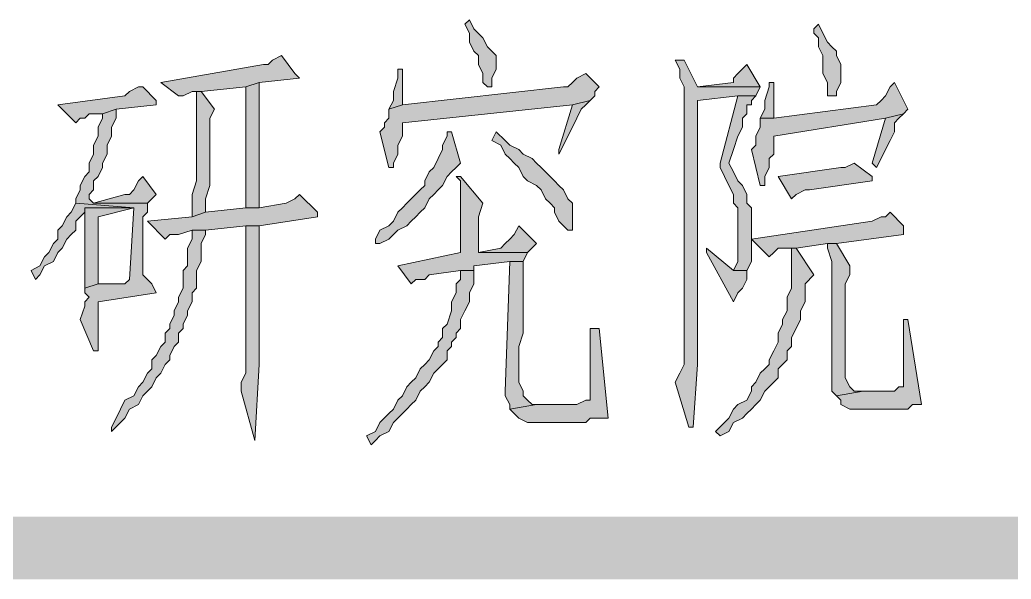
# Model space of a CAD drawing. Header units: millimetres. Extents: x 24 to 410, y 10 to 282.
# Drawn here: x 109.54 to 118.92, y 9.65 to 14.94 of the extents above; entities that cross this region are included whole.
import ezdxf

# ---------------------------------------------------------------- set-up
doc = ezdxf.new("R2010")
doc.units = ezdxf.units.MM

msp = doc.modelspace()

# ---------------------------------------------------------------- hatches: boundary and pattern name
h = msp.add_hatch(color=7)
h.dxf.hatch_style = 2
h.paths.add_polyline_path([(113.792, 14.943667), (113.749667, 14.901333), (113.792, 14.816667), (113.792, 14.732), (113.834333, 14.647333), (113.876667, 14.605), (113.876667, 14.520333), (113.919, 14.435667), (113.919, 14.351), (113.961333, 14.308667), (114.003667, 14.308667), (114.003667, 14.393333), (114.046, 14.478), (114.046, 14.605), (114.003667, 14.647333), (113.961333, 14.689667), (113.919, 14.774333), (113.834333, 14.859)])
h = msp.add_hatch(color=7)
h.dxf.hatch_style = 2
h.paths.add_polyline_path([(117.094, 14.901333), (117.051667, 14.859), (117.051667, 14.816667), (117.094, 14.774333), (117.094, 14.689667), (117.136333, 14.605), (117.136333, 14.435667), (117.178667, 14.351), (117.178667, 14.224), (117.263333, 14.224), (117.263333, 14.266333), (117.305667, 14.351), (117.305667, 14.520333), (117.263333, 14.605), (117.263333, 14.647333), (117.221, 14.689667), (117.178667, 14.732), (117.136333, 14.816667)])
h = msp.add_hatch(color=7)
h.dxf.hatch_style = 2
h.paths.add_polyline_path([(112.014, 14.605), (111.929333, 14.562667), (111.887, 14.520333), (111.844667, 14.520333), (110.871, 14.351), (111.040333, 14.224), (111.082667, 14.224), (111.167333, 14.266333), (111.252, 14.266333), (111.675333, 14.308667), (111.802333, 14.351), (112.183333, 14.393333), (112.141, 14.435667)])
h = msp.add_hatch(color=7)
h.dxf.hatch_style = 2
h.paths.add_polyline_path([(115.824, 14.562667), (115.739333, 14.562667), (115.781667, 14.478), (115.781667, 14.393333), (115.824, 14.308667), (115.824, 12.446), (115.824, 12.319), (115.824, 11.684), (115.781667, 11.599333), (115.739333, 11.514667), (115.866333, 11.091333), (115.908667, 11.091333), (115.951, 11.684), (115.951, 14.181667), (116.332, 14.224), (116.501333, 14.224), (116.543667, 14.308667), (115.951, 14.308667)])
h = msp.add_hatch(color=7)
h.dxf.hatch_style = 2
h.paths.add_polyline_path([(113.157, 14.478), (113.114667, 14.478), (113.114667, 14.393333), (113.072333, 14.266333), (113.072333, 14.181667), (113.03, 14.097), (113.157, 14.139333)])
h = msp.add_hatch(color=7)
h.dxf.hatch_style = 2
h.paths.add_polyline_path([(116.416667, 14.520333), (116.332, 14.435667), (116.289667, 14.393333), (116.289667, 14.351), (115.951, 14.308667), (116.543667, 14.308667)])
h = msp.add_hatch(color=7)
h.dxf.hatch_style = 2
h.paths.add_polyline_path([(114.892667, 14.435667), (114.808, 14.393333), (114.765667, 14.351), (114.723333, 14.308667), (114.681, 14.308667), (113.157, 14.139333), (113.03, 14.097), (113.03, 14.012333), (112.987667, 13.97), (112.987667, 13.927667), (112.945333, 13.885333), (113.03, 13.546667), (113.072333, 13.546667), (113.072333, 13.589), (113.114667, 13.673667), (113.114667, 13.758333), (113.157, 13.843), (113.157, 13.97), (114.765667, 14.139333), (114.935, 14.181667), (114.977333, 14.224), (114.977333, 14.266333), (115.019667, 14.308667)])
h = msp.add_hatch(color=7)
h.dxf.hatch_style = 2
h.paths.add_polyline_path([(110.701667, 14.308667), (110.659333, 14.308667), (110.574667, 14.266333), (110.532333, 14.224), (109.897333, 14.139333), (110.066667, 13.97), (110.109, 14.012333), (110.151333, 14.012333), (110.193667, 14.054667), (110.320667, 14.054667), (110.447667, 14.097), (110.828667, 14.139333), (110.828667, 14.181667)])
h = msp.add_hatch(color=7)
h.dxf.hatch_style = 2
h.paths.add_polyline_path([(111.252, 14.266333), (111.209667, 14.266333), (111.209667, 14.224), (111.209667, 13.419667), (111.167333, 13.292667), (111.167333, 13.081), (111.294333, 13.123333), (111.294333, 13.250333), (111.336667, 13.377333), (111.336667, 13.716), (111.336667, 13.758333), (111.336667, 14.012333), (111.379, 14.097)])
h = msp.add_hatch(color=7)
h.dxf.hatch_style = 2
h.paths.add_polyline_path([(111.802333, 14.351), (111.675333, 14.308667), (111.675333, 13.165667), (111.802333, 13.165667)])
h = msp.add_hatch(color=7)
h.dxf.hatch_style = 2
h.paths.add_polyline_path([(117.813667, 14.351), (117.771333, 14.308667), (117.729, 14.224), (117.686667, 14.181667), (117.644333, 14.139333), (116.670667, 14.012333), (116.543667, 14.012333), (116.543667, 13.927667), (116.501333, 13.843), (116.501333, 13.758333), (116.459, 13.716), (116.543667, 13.377333), (116.586, 13.377333), (116.586, 13.462), (116.628333, 13.546667), (116.628333, 13.631333), (116.670667, 13.673667), (116.670667, 13.843), (117.729, 14.012333), (117.898333, 14.054667), (117.940667, 14.097)])
h = msp.add_hatch(color=7)
h.dxf.hatch_style = 2
h.paths.add_polyline_path([(116.670667, 14.351), (116.628333, 14.351), (116.628333, 14.308667), (116.586, 14.181667), (116.586, 14.097), (116.543667, 14.012333), (116.670667, 14.012333), (116.670667, 14.054667)])
h = msp.add_hatch(color=7)
h.dxf.hatch_style = 2
h.paths.add_polyline_path([(114.935, 14.181667), (114.765667, 14.139333), (114.638667, 13.716), (114.638667, 13.673667), (114.681, 13.758333), (114.723333, 13.843), (114.765667, 13.927667), (114.808, 14.012333), (114.850333, 14.097), (114.892667, 14.139333)])
h = msp.add_hatch(color=7)
h.dxf.hatch_style = 2
h.paths.add_polyline_path([(116.501333, 14.224), (116.332, 14.224), (116.162667, 13.589), (116.162667, 13.546667), (116.205, 13.462), (116.247333, 13.377333), (116.289667, 13.292667), (116.289667, 13.208), (116.332, 13.165667), (116.332, 12.657667), (116.289667, 12.573), (116.416667, 12.573), (116.459, 12.657667), (116.459, 12.954), (116.459, 13.038667), (116.459, 13.165667), (116.416667, 13.208), (116.416667, 13.292667), (116.374333, 13.377333), (116.332, 13.419667), (116.289667, 13.504333), (116.247333, 13.589), (116.289667, 13.716), (116.332, 13.843), (116.374333, 13.927667), (116.374333, 14.012333), (116.416667, 14.054667), (116.416667, 14.139333), (116.459, 14.139333), (116.459, 14.181667)])
h = msp.add_hatch(color=7)
h.dxf.hatch_style = 2
h.paths.add_polyline_path([(110.447667, 14.097), (110.320667, 14.054667), (110.320667, 14.012333), (110.278333, 13.927667), (110.278333, 13.843), (110.236, 13.758333), (110.236, 13.673667), (110.193667, 13.589), (110.193667, 13.504333), (110.151333, 13.462), (110.109, 13.377333), (110.109, 13.335), (110.066667, 13.250333), (110.066667, 13.208), (110.617, 13.165667), (110.574667, 12.488333), (110.532333, 12.446), (110.278333, 12.446), (110.151333, 12.403667), (110.151333, 12.361333), (110.193667, 12.319), (110.151333, 12.276667), (110.151333, 12.234333), (110.109, 12.107333), (110.236, 11.811), (110.278333, 11.811), (110.278333, 12.276667), (110.828667, 12.361333), (110.786333, 12.446), (110.701667, 12.530667), (110.701667, 13.081), (110.744, 13.123333), (110.744, 13.208), (110.236, 13.208), (110.193667, 13.250333), (110.193667, 13.292667), (110.236, 13.335), (110.236, 13.419667), (110.278333, 13.462), (110.320667, 13.546667), (110.320667, 13.589), (110.363, 13.673667), (110.363, 13.758333), (110.405333, 13.843), (110.405333, 13.927667), (110.447667, 14.012333)])
h = msp.add_hatch(color=7)
h.dxf.hatch_style = 2
h.paths.add_polyline_path([(117.898333, 14.054667), (117.729, 14.012333), (117.602, 13.589), (117.644333, 13.546667), (117.686667, 13.631333), (117.729, 13.716), (117.771333, 13.800667), (117.813667, 13.885333), (117.813667, 13.97), (117.856, 14.012333)])
h = msp.add_hatch(color=7)
h.dxf.hatch_style = 2
h.paths.add_polyline_path([(113.580333, 13.885333), (113.580333, 13.843), (113.538, 13.758333), (113.538, 13.716), (113.495667, 13.631333), (113.453333, 13.546667), (113.411, 13.504333), (113.368667, 13.419667), (113.368667, 13.377333), (113.326333, 13.335), (113.241667, 13.250333), (113.199333, 13.208), (113.157, 13.165667), (113.114667, 13.123333), (113.072333, 13.038667), (113.03, 12.996333), (112.945333, 12.954), (112.903, 12.869333), (112.903, 12.827), (112.945333, 12.827), (113.03, 12.869333), (113.072333, 12.911667), (113.114667, 12.954), (113.199333, 12.996333), (113.241667, 13.038667), (113.284, 13.081), (113.326333, 13.123333), (113.368667, 13.165667), (113.411, 13.250333), (113.453333, 13.292667), (113.495667, 13.335), (113.538, 13.377333), (113.580333, 13.462), (113.622667, 13.504333), (113.665, 13.546667), (113.707333, 13.589), (113.622667, 13.885333)])
h = msp.add_hatch(color=7)
h.dxf.hatch_style = 2
h.paths.add_polyline_path([(114.046, 13.885333), (114.003667, 13.800667), (114.088333, 13.758333), (114.130667, 13.673667), (114.173, 13.631333), (114.215333, 13.589), (114.257667, 13.546667), (114.3, 13.462), (114.342333, 13.419667), (114.427, 13.377333), (114.469333, 13.335), (114.511667, 13.250333), (114.554, 13.208), (114.596333, 13.165667), (114.596333, 13.123333), (114.638667, 13.038667), (114.681, 12.996333), (114.723333, 12.954), (114.765667, 12.954), (114.765667, 12.996333), (114.765667, 13.208), (114.723333, 13.250333), (114.681, 13.335), (114.638667, 13.377333), (114.596333, 13.419667), (114.554, 13.462), (114.511667, 13.504333), (114.469333, 13.546667), (114.427, 13.589), (114.384667, 13.631333), (114.3, 13.673667), (114.257667, 13.716), (114.173, 13.758333), (114.130667, 13.800667)])
h = msp.add_hatch(color=7)
h.dxf.hatch_style = 2
h.paths.add_polyline_path([(117.432667, 13.589), (117.348, 13.546667), (117.305667, 13.546667), (116.713, 13.462), (116.84, 13.250333), (116.882333, 13.292667), (116.967, 13.335), (117.009333, 13.335), (117.602, 13.419667), (117.602, 13.462)])
h = msp.add_hatch(color=7)
h.dxf.hatch_style = 2
h.paths.add_polyline_path([(110.701667, 13.462), (110.659333, 13.419667), (110.617, 13.335), (110.574667, 13.292667), (110.532333, 13.292667), (110.236, 13.208), (110.744, 13.208), (110.828667, 13.292667)])
h = msp.add_hatch(color=7)
h.dxf.hatch_style = 2
h.paths.add_polyline_path([(113.707333, 13.462), (113.665, 13.462), (113.707333, 13.419667), (113.707333, 12.742333), (113.114667, 12.615333), (113.241667, 12.446), (113.284, 12.488333), (113.368667, 12.488333), (113.411, 12.530667), (113.707333, 12.573), (113.834333, 12.573), (113.834333, 12.615333), (114.173, 12.657667), (114.3, 12.657667), (114.342333, 12.742333), (113.876667, 12.742333), (113.876667, 12.784667), (113.876667, 12.869333), (113.876667, 13.081), (113.919, 13.208)])
h = msp.add_hatch(color=7)
h.dxf.hatch_style = 2
h.paths.add_polyline_path([(112.183333, 13.292667), (112.141, 13.250333), (112.056333, 13.208), (111.802333, 13.165667), (111.675333, 13.165667), (111.294333, 13.123333), (111.167333, 13.081), (110.744, 13.038667), (110.913333, 12.869333), (110.955667, 12.911667), (111.040333, 12.911667), (111.167333, 12.954), (111.294333, 12.954), (111.675333, 12.996333), (111.802333, 12.996333), (112.352667, 13.081), (112.352667, 13.123333)])
h = msp.add_hatch(color=7)
h.dxf.hatch_style = 2
h.paths.add_polyline_path([(110.066667, 13.208), (110.024333, 13.123333), (109.982, 13.081), (109.939667, 12.996333), (109.897333, 12.954), (109.897333, 12.869333), (109.855, 12.827), (109.812667, 12.742333), (109.770333, 12.7), (109.728, 12.615333), (109.643333, 12.573), (109.685667, 12.488333), (109.728, 12.530667), (109.770333, 12.615333), (109.855, 12.657667), (109.897333, 12.742333), (109.939667, 12.784667), (109.982, 12.869333), (110.024333, 12.911667), (110.066667, 12.954), (110.066667, 13.038667), (110.109, 13.081), (110.151333, 13.123333), (110.151333, 13.165667), (110.617, 13.165667)])
h = msp.add_hatch(color=7)
h.dxf.hatch_style = 2
h.paths.add_polyline_path([(110.617, 13.165667), (110.151333, 13.165667), (110.151333, 13.123333), (110.151333, 12.403667), (110.278333, 12.446), (110.278333, 13.081)])
h = msp.add_hatch(color=7)
h.dxf.hatch_style = 2
h.paths.add_polyline_path([(117.771333, 13.123333), (117.729, 13.081), (117.686667, 13.081), (117.602, 13.038667), (116.459, 12.869333), (116.628333, 12.7), (116.670667, 12.742333), (116.713, 12.784667), (116.882333, 12.784667), (117.178667, 12.827), (117.263333, 12.827), (117.898333, 12.911667), (117.898333, 12.996333)])
h = msp.add_hatch(color=7)
h.dxf.hatch_style = 2
h.paths.add_polyline_path([(111.294333, 12.954), (111.167333, 12.954), (111.167333, 12.869333), (111.125, 12.784667), (111.125, 12.615333), (111.082667, 12.573), (111.082667, 12.403667), (111.040333, 12.319), (111.040333, 12.276667), (110.998, 12.192), (110.998, 12.149667), (110.955667, 12.065), (110.955667, 12.022667), (110.913333, 11.980333), (110.913333, 11.895667), (110.871, 11.853333), (110.828667, 11.768667), (110.786333, 11.726333), (110.786333, 11.641667), (110.744, 11.599333), (110.701667, 11.514667), (110.659333, 11.472333), (110.617, 11.387667), (110.532333, 11.345333), (110.49, 11.260667), (110.447667, 11.176), (110.405333, 11.091333), (110.405333, 11.049), (110.49, 11.133667), (110.532333, 11.176), (110.574667, 11.260667), (110.659333, 11.303), (110.701667, 11.387667), (110.744, 11.43), (110.786333, 11.472333), (110.828667, 11.557), (110.871, 11.599333), (110.913333, 11.684), (110.955667, 11.726333), (110.955667, 11.768667), (110.998, 11.853333), (111.040333, 11.895667), (111.040333, 11.980333), (111.082667, 12.022667), (111.082667, 12.065), (111.125, 12.149667), (111.125, 12.192), (111.167333, 12.276667), (111.167333, 12.361333), (111.209667, 12.403667), (111.209667, 12.573), (111.252, 12.657667), (111.252, 12.827), (111.294333, 12.911667)])
h = msp.add_hatch(color=7)
h.dxf.hatch_style = 2
h.paths.add_polyline_path([(111.802333, 12.996333), (111.675333, 12.996333), (111.675333, 12.869333), (111.675333, 11.684), (111.675333, 11.599333), (111.633, 11.514667), (111.633, 11.43), (111.76, 10.964333), (111.802333, 11.684)])
h = msp.add_hatch(color=7)
h.dxf.hatch_style = 2
h.paths.add_polyline_path([(114.257667, 12.996333), (114.215333, 12.911667), (114.173, 12.869333), (114.130667, 12.827), (114.088333, 12.784667), (113.876667, 12.742333), (114.342333, 12.742333), (114.427, 12.827)])
h = msp.add_hatch(color=7)
h.dxf.hatch_style = 2
h.paths.add_polyline_path([(116.035667, 12.784667), (116.035667, 12.742333), (116.289667, 12.276667), (116.332, 12.361333), (116.374333, 12.403667), (116.416667, 12.488333), (116.416667, 12.573), (116.289667, 12.573)])
h = msp.add_hatch(color=7)
h.dxf.hatch_style = 2
h.paths.add_polyline_path([(116.882333, 12.784667), (116.84, 12.784667), (116.84, 12.7), (116.84, 12.403667), (116.797667, 12.319), (116.797667, 12.192), (116.755333, 12.107333), (116.755333, 12.065), (116.713, 11.980333), (116.713, 11.895667), (116.670667, 11.811), (116.628333, 11.726333), (116.628333, 11.684), (116.586, 11.641667), (116.543667, 11.599333), (116.501333, 11.514667), (116.459, 11.472333), (116.459, 11.43), (116.416667, 11.345333), (116.332, 11.303), (116.289667, 11.260667), (116.247333, 11.176), (116.205, 11.133667), (116.120333, 11.049), (116.162667, 11.006667), (116.247333, 11.049), (116.289667, 11.133667), (116.374333, 11.176), (116.416667, 11.218333), (116.459, 11.260667), (116.501333, 11.303), (116.543667, 11.345333), (116.586, 11.43), (116.628333, 11.472333), (116.670667, 11.514667), (116.713, 11.557), (116.713, 11.641667), (116.755333, 11.684), (116.797667, 11.726333), (116.797667, 11.811), (116.84, 11.853333), (116.84, 11.938), (116.882333, 12.022667), (116.924667, 12.107333), (116.924667, 12.192), (116.967, 12.276667), (116.967, 12.446), (117.051667, 12.530667)])
h = msp.add_hatch(color=7)
h.dxf.hatch_style = 2
h.paths.add_polyline_path([(117.263333, 12.827), (117.178667, 12.827), (117.178667, 12.784667), (117.221, 12.657667), (117.221, 11.43), (117.263333, 11.387667), (117.517333, 11.43), (117.432667, 11.43), (117.390333, 11.472333), (117.348, 11.557), (117.348, 12.403667), (117.348, 12.446), (117.390333, 12.530667), (117.390333, 12.615333)])
h = msp.add_hatch(color=7)
h.dxf.hatch_style = 2
h.paths.add_polyline_path([(113.834333, 12.573), (113.707333, 12.573), (113.707333, 12.488333), (113.665, 12.446), (113.665, 12.361333), (113.622667, 12.276667), (113.622667, 12.192), (113.580333, 12.065), (113.538, 12.022667), (113.538, 11.938), (113.495667, 11.895667), (113.495667, 11.853333), (113.453333, 11.811), (113.411, 11.726333), (113.368667, 11.684), (113.326333, 11.641667), (113.284, 11.557), (113.241667, 11.514667), (113.199333, 11.472333), (113.157, 11.387667), (113.114667, 11.345333), (113.072333, 11.260667), (113.03, 11.218333), (112.945333, 11.133667), (112.903, 11.049), (112.818333, 11.006667), (112.860667, 10.922), (112.903, 10.964333), (112.945333, 11.006667), (113.03, 11.049), (113.072333, 11.133667), (113.114667, 11.176), (113.199333, 11.260667), (113.241667, 11.303), (113.284, 11.345333), (113.326333, 11.43), (113.368667, 11.472333), (113.411, 11.514667), (113.453333, 11.599333), (113.495667, 11.641667), (113.538, 11.684), (113.580333, 11.726333), (113.580333, 11.811), (113.622667, 11.853333), (113.622667, 11.895667), (113.665, 11.938), (113.665, 11.980333), (113.707333, 12.022667), (113.707333, 12.107333), (113.749667, 12.192), (113.792, 12.276667), (113.792, 12.361333), (113.834333, 12.446)])
h = msp.add_hatch(color=7)
h.dxf.hatch_style = 2
h.paths.add_polyline_path([(114.3, 12.657667), (114.173, 12.657667), (114.130667, 11.43), (114.130667, 11.387667), (114.173, 11.303), (114.173, 11.260667), (114.427, 11.303), (114.384667, 11.303), (114.342333, 11.345333), (114.3, 11.387667), (114.3, 11.43), (114.257667, 11.514667), (114.257667, 11.853333), (114.3, 11.980333), (114.3, 12.615333)])
h = msp.add_hatch(color=7)
h.dxf.hatch_style = 2
h.paths.add_polyline_path([(117.940667, 12.107333), (117.898333, 12.107333), (117.898333, 12.022667), (117.898333, 11.472333), (117.856, 11.472333), (117.813667, 11.43), (117.517333, 11.43), (117.263333, 11.387667), (117.305667, 11.345333), (117.305667, 11.303), (117.390333, 11.260667), (117.940667, 11.260667), (117.983, 11.303), (118.067667, 11.303)])
h = msp.add_hatch(color=7)
h.dxf.hatch_style = 2
h.paths.add_polyline_path([(115.019667, 12.022667), (114.935, 12.022667), (114.935, 11.345333), (114.892667, 11.345333), (114.808, 11.303), (114.427, 11.303), (114.173, 11.260667), (114.215333, 11.218333), (114.257667, 11.176), (114.342333, 11.133667), (114.892667, 11.133667), (114.935, 11.176), (115.104333, 11.176)])
h = msp.add_hatch(color=7)
h.dxf.hatch_style = 2
h.paths.add_polyline_path([(30.395333, 10.244667), (29.802667, 9.652), (409.786667, 10.244667)])
h = msp.add_hatch(color=7)
h.dxf.hatch_style = 2
h.paths.add_polyline_path([(29.802667, 9.652), (409.786667, 10.244667), (410.379333, 9.652)])

# ---------------------------------------------------------------- linework, layer by layer
at = {"color": 7, "lineweight": 0}
for points in [[(113.792, 14.943667), (113.749667, 14.901333), (113.792, 14.816667), (113.792, 14.732), (113.834333, 14.647333), (113.876667, 14.605), (113.876667, 14.520333), (113.919, 14.435667), (113.919, 14.351), (113.961333, 14.308667), (114.003667, 14.308667), (114.003667, 14.393333), (114.046, 14.478), (114.046, 14.605), (114.003667, 14.647333), (113.961333, 14.689667), (113.919, 14.774333), (113.834333, 14.859)], [(117.094, 14.901333), (117.051667, 14.859), (117.051667, 14.816667), (117.094, 14.774333), (117.094, 14.689667), (117.136333, 14.605), (117.136333, 14.435667), (117.178667, 14.351), (117.178667, 14.224), (117.263333, 14.224), (117.263333, 14.266333), (117.305667, 14.351), (117.305667, 14.520333), (117.263333, 14.605), (117.263333, 14.647333), (117.221, 14.689667), (117.178667, 14.732), (117.136333, 14.816667)], [(112.014, 14.605), (111.929333, 14.562667), (111.887, 14.520333), (111.844667, 14.520333), (110.871, 14.351), (111.040333, 14.224), (111.082667, 14.224), (111.167333, 14.266333), (111.252, 14.266333), (111.675333, 14.308667), (111.802333, 14.351), (112.183333, 14.393333), (112.141, 14.435667)], [(115.824, 14.562667), (115.739333, 14.562667), (115.781667, 14.478), (115.781667, 14.393333), (115.824, 14.308667), (115.824, 12.446), (115.824, 12.319), (115.824, 11.684), (115.781667, 11.599333), (115.739333, 11.514667), (115.866333, 11.091333), (115.908667, 11.091333), (115.951, 11.684), (115.951, 14.181667), (116.332, 14.224), (116.501333, 14.224), (116.543667, 14.308667), (115.951, 14.308667)], [(113.157, 14.478), (113.114667, 14.478), (113.114667, 14.393333), (113.072333, 14.266333), (113.072333, 14.181667), (113.03, 14.097), (113.157, 14.139333)], [(116.416667, 14.520333), (116.332, 14.435667), (116.289667, 14.393333), (116.289667, 14.351), (115.951, 14.308667), (116.543667, 14.308667)], [(114.892667, 14.435667), (114.808, 14.393333), (114.765667, 14.351), (114.723333, 14.308667), (114.681, 14.308667), (113.157, 14.139333), (113.03, 14.097), (113.03, 14.012333), (112.987667, 13.97), (112.987667, 13.927667), (112.945333, 13.885333), (113.03, 13.546667), (113.072333, 13.546667), (113.072333, 13.589), (113.114667, 13.673667), (113.114667, 13.758333), (113.157, 13.843), (113.157, 13.97), (114.765667, 14.139333), (114.935, 14.181667), (114.977333, 14.224), (114.977333, 14.266333), (115.019667, 14.308667)], [(110.701667, 14.308667), (110.659333, 14.308667), (110.574667, 14.266333), (110.532333, 14.224), (109.897333, 14.139333), (110.066667, 13.97), (110.109, 14.012333), (110.151333, 14.012333), (110.193667, 14.054667), (110.320667, 14.054667), (110.447667, 14.097), (110.828667, 14.139333), (110.828667, 14.181667)], [(111.252, 14.266333), (111.209667, 14.266333), (111.209667, 14.224), (111.209667, 13.419667), (111.167333, 13.292667), (111.167333, 13.081), (111.294333, 13.123333), (111.294333, 13.250333), (111.336667, 13.377333), (111.336667, 13.716), (111.336667, 13.758333), (111.336667, 14.012333), (111.379, 14.097)], [(111.802333, 14.351), (111.675333, 14.308667), (111.675333, 13.165667), (111.802333, 13.165667)], [(117.813667, 14.351), (117.771333, 14.308667), (117.729, 14.224), (117.686667, 14.181667), (117.644333, 14.139333), (116.670667, 14.012333), (116.543667, 14.012333), (116.543667, 13.927667), (116.501333, 13.843), (116.501333, 13.758333), (116.459, 13.716), (116.543667, 13.377333), (116.586, 13.377333), (116.586, 13.462), (116.628333, 13.546667), (116.628333, 13.631333), (116.670667, 13.673667), (116.670667, 13.843), (117.729, 14.012333), (117.898333, 14.054667), (117.940667, 14.097)], [(116.670667, 14.351), (116.628333, 14.351), (116.628333, 14.308667), (116.586, 14.181667), (116.586, 14.097), (116.543667, 14.012333), (116.670667, 14.012333), (116.670667, 14.054667)], [(114.935, 14.181667), (114.765667, 14.139333), (114.638667, 13.716), (114.638667, 13.673667), (114.681, 13.758333), (114.723333, 13.843), (114.765667, 13.927667), (114.808, 14.012333), (114.850333, 14.097), (114.892667, 14.139333)], [(116.501333, 14.224), (116.332, 14.224), (116.162667, 13.589), (116.162667, 13.546667), (116.205, 13.462), (116.247333, 13.377333), (116.289667, 13.292667), (116.289667, 13.208), (116.332, 13.165667), (116.332, 12.657667), (116.289667, 12.573), (116.416667, 12.573), (116.459, 12.657667), (116.459, 12.954), (116.459, 13.038667), (116.459, 13.165667), (116.416667, 13.208), (116.416667, 13.292667), (116.374333, 13.377333), (116.332, 13.419667), (116.289667, 13.504333), (116.247333, 13.589), (116.289667, 13.716), (116.332, 13.843), (116.374333, 13.927667), (116.374333, 14.012333), (116.416667, 14.054667), (116.416667, 14.139333), (116.459, 14.139333), (116.459, 14.181667)], [(110.447667, 14.097), (110.320667, 14.054667), (110.320667, 14.012333), (110.278333, 13.927667), (110.278333, 13.843), (110.236, 13.758333), (110.236, 13.673667), (110.193667, 13.589), (110.193667, 13.504333), (110.151333, 13.462), (110.109, 13.377333), (110.109, 13.335), (110.066667, 13.250333), (110.066667, 13.208), (110.617, 13.165667), (110.574667, 12.488333), (110.532333, 12.446), (110.278333, 12.446), (110.151333, 12.403667), (110.151333, 12.361333), (110.193667, 12.319), (110.151333, 12.276667), (110.151333, 12.234333), (110.109, 12.107333), (110.236, 11.811), (110.278333, 11.811), (110.278333, 12.276667), (110.828667, 12.361333), (110.786333, 12.446), (110.701667, 12.530667), (110.701667, 13.081), (110.744, 13.123333), (110.744, 13.208), (110.236, 13.208), (110.193667, 13.250333), (110.193667, 13.292667), (110.236, 13.335), (110.236, 13.419667), (110.278333, 13.462), (110.320667, 13.546667), (110.320667, 13.589), (110.363, 13.673667), (110.363, 13.758333), (110.405333, 13.843), (110.405333, 13.927667), (110.447667, 14.012333)], [(117.898333, 14.054667), (117.729, 14.012333), (117.602, 13.589), (117.644333, 13.546667), (117.686667, 13.631333), (117.729, 13.716), (117.771333, 13.800667), (117.813667, 13.885333), (117.813667, 13.97), (117.856, 14.012333)], [(113.580333, 13.885333), (113.580333, 13.843), (113.538, 13.758333), (113.538, 13.716), (113.495667, 13.631333), (113.453333, 13.546667), (113.411, 13.504333), (113.368667, 13.419667), (113.368667, 13.377333), (113.326333, 13.335), (113.241667, 13.250333), (113.199333, 13.208), (113.157, 13.165667), (113.114667, 13.123333), (113.072333, 13.038667), (113.03, 12.996333), (112.945333, 12.954), (112.903, 12.869333), (112.903, 12.827), (112.945333, 12.827), (113.03, 12.869333), (113.072333, 12.911667), (113.114667, 12.954), (113.199333, 12.996333), (113.241667, 13.038667), (113.284, 13.081), (113.326333, 13.123333), (113.368667, 13.165667), (113.411, 13.250333), (113.453333, 13.292667), (113.495667, 13.335), (113.538, 13.377333), (113.580333, 13.462), (113.622667, 13.504333), (113.665, 13.546667), (113.707333, 13.589), (113.622667, 13.885333)], [(114.046, 13.885333), (114.003667, 13.800667), (114.088333, 13.758333), (114.130667, 13.673667), (114.173, 13.631333), (114.215333, 13.589), (114.257667, 13.546667), (114.3, 13.462), (114.342333, 13.419667), (114.427, 13.377333), (114.469333, 13.335), (114.511667, 13.250333), (114.554, 13.208), (114.596333, 13.165667), (114.596333, 13.123333), (114.638667, 13.038667), (114.681, 12.996333), (114.723333, 12.954), (114.765667, 12.954), (114.765667, 12.996333), (114.765667, 13.208), (114.723333, 13.250333), (114.681, 13.335), (114.638667, 13.377333), (114.596333, 13.419667), (114.554, 13.462), (114.511667, 13.504333), (114.469333, 13.546667), (114.427, 13.589), (114.384667, 13.631333), (114.3, 13.673667), (114.257667, 13.716), (114.173, 13.758333), (114.130667, 13.800667)], [(117.432667, 13.589), (117.348, 13.546667), (117.305667, 13.546667), (116.713, 13.462), (116.84, 13.250333), (116.882333, 13.292667), (116.967, 13.335), (117.009333, 13.335), (117.602, 13.419667), (117.602, 13.462)], [(110.701667, 13.462), (110.659333, 13.419667), (110.617, 13.335), (110.574667, 13.292667), (110.532333, 13.292667), (110.236, 13.208), (110.744, 13.208), (110.828667, 13.292667)], [(113.707333, 13.462), (113.665, 13.462), (113.707333, 13.419667), (113.707333, 12.742333), (113.114667, 12.615333), (113.241667, 12.446), (113.284, 12.488333), (113.368667, 12.488333), (113.411, 12.530667), (113.707333, 12.573), (113.834333, 12.573), (113.834333, 12.615333), (114.173, 12.657667), (114.3, 12.657667), (114.342333, 12.742333), (113.876667, 12.742333), (113.876667, 12.784667), (113.876667, 12.869333), (113.876667, 13.081), (113.919, 13.208)], [(112.183333, 13.292667), (112.141, 13.250333), (112.056333, 13.208), (111.802333, 13.165667), (111.675333, 13.165667), (111.294333, 13.123333), (111.167333, 13.081), (110.744, 13.038667), (110.913333, 12.869333), (110.955667, 12.911667), (111.040333, 12.911667), (111.167333, 12.954), (111.294333, 12.954), (111.675333, 12.996333), (111.802333, 12.996333), (112.352667, 13.081), (112.352667, 13.123333)], [(110.066667, 13.208), (110.024333, 13.123333), (109.982, 13.081), (109.939667, 12.996333), (109.897333, 12.954), (109.897333, 12.869333), (109.855, 12.827), (109.812667, 12.742333), (109.770333, 12.7), (109.728, 12.615333), (109.643333, 12.573), (109.685667, 12.488333), (109.728, 12.530667), (109.770333, 12.615333), (109.855, 12.657667), (109.897333, 12.742333), (109.939667, 12.784667), (109.982, 12.869333), (110.024333, 12.911667), (110.066667, 12.954), (110.066667, 13.038667), (110.109, 13.081), (110.151333, 13.123333), (110.151333, 13.165667), (110.617, 13.165667)], [(110.617, 13.165667), (110.151333, 13.165667), (110.151333, 13.123333), (110.151333, 12.403667), (110.278333, 12.446), (110.278333, 13.081)], [(117.771333, 13.123333), (117.729, 13.081), (117.686667, 13.081), (117.602, 13.038667), (116.459, 12.869333), (116.628333, 12.7), (116.670667, 12.742333), (116.713, 12.784667), (116.882333, 12.784667), (117.178667, 12.827), (117.263333, 12.827), (117.898333, 12.911667), (117.898333, 12.996333)], [(111.294333, 12.954), (111.167333, 12.954), (111.167333, 12.869333), (111.125, 12.784667), (111.125, 12.615333), (111.082667, 12.573), (111.082667, 12.403667), (111.040333, 12.319), (111.040333, 12.276667), (110.998, 12.192), (110.998, 12.149667), (110.955667, 12.065), (110.955667, 12.022667), (110.913333, 11.980333), (110.913333, 11.895667), (110.871, 11.853333), (110.828667, 11.768667), (110.786333, 11.726333), (110.786333, 11.641667), (110.744, 11.599333), (110.701667, 11.514667), (110.659333, 11.472333), (110.617, 11.387667), (110.532333, 11.345333), (110.49, 11.260667), (110.447667, 11.176), (110.405333, 11.091333), (110.405333, 11.049), (110.49, 11.133667), (110.532333, 11.176), (110.574667, 11.260667), (110.659333, 11.303), (110.701667, 11.387667), (110.744, 11.43), (110.786333, 11.472333), (110.828667, 11.557), (110.871, 11.599333), (110.913333, 11.684), (110.955667, 11.726333), (110.955667, 11.768667), (110.998, 11.853333), (111.040333, 11.895667), (111.040333, 11.980333), (111.082667, 12.022667), (111.082667, 12.065), (111.125, 12.149667), (111.125, 12.192), (111.167333, 12.276667), (111.167333, 12.361333), (111.209667, 12.403667), (111.209667, 12.573), (111.252, 12.657667), (111.252, 12.827), (111.294333, 12.911667)], [(111.802333, 12.996333), (111.675333, 12.996333), (111.675333, 12.869333), (111.675333, 11.684), (111.675333, 11.599333), (111.633, 11.514667), (111.633, 11.43), (111.76, 10.964333), (111.802333, 11.684)], [(114.257667, 12.996333), (114.215333, 12.911667), (114.173, 12.869333), (114.130667, 12.827), (114.088333, 12.784667), (113.876667, 12.742333), (114.342333, 12.742333), (114.427, 12.827)], [(116.035667, 12.784667), (116.035667, 12.742333), (116.289667, 12.276667), (116.332, 12.361333), (116.374333, 12.403667), (116.416667, 12.488333), (116.416667, 12.573), (116.289667, 12.573)], [(116.882333, 12.784667), (116.84, 12.784667), (116.84, 12.7), (116.84, 12.403667), (116.797667, 12.319), (116.797667, 12.192), (116.755333, 12.107333), (116.755333, 12.065), (116.713, 11.980333), (116.713, 11.895667), (116.670667, 11.811), (116.628333, 11.726333), (116.628333, 11.684), (116.586, 11.641667), (116.543667, 11.599333), (116.501333, 11.514667), (116.459, 11.472333), (116.459, 11.43), (116.416667, 11.345333), (116.332, 11.303), (116.289667, 11.260667), (116.247333, 11.176), (116.205, 11.133667), (116.120333, 11.049), (116.162667, 11.006667), (116.247333, 11.049), (116.289667, 11.133667), (116.374333, 11.176), (116.416667, 11.218333), (116.459, 11.260667), (116.501333, 11.303), (116.543667, 11.345333), (116.586, 11.43), (116.628333, 11.472333), (116.670667, 11.514667), (116.713, 11.557), (116.713, 11.641667), (116.755333, 11.684), (116.797667, 11.726333), (116.797667, 11.811), (116.84, 11.853333), (116.84, 11.938), (116.882333, 12.022667), (116.924667, 12.107333), (116.924667, 12.192), (116.967, 12.276667), (116.967, 12.446), (117.051667, 12.530667)], [(117.263333, 12.827), (117.178667, 12.827), (117.178667, 12.784667), (117.221, 12.657667), (117.221, 11.43), (117.263333, 11.387667), (117.517333, 11.43), (117.432667, 11.43), (117.390333, 11.472333), (117.348, 11.557), (117.348, 12.403667), (117.348, 12.446), (117.390333, 12.530667), (117.390333, 12.615333)], [(113.834333, 12.573), (113.707333, 12.573), (113.707333, 12.488333), (113.665, 12.446), (113.665, 12.361333), (113.622667, 12.276667), (113.622667, 12.192), (113.580333, 12.065), (113.538, 12.022667), (113.538, 11.938), (113.495667, 11.895667), (113.495667, 11.853333), (113.453333, 11.811), (113.411, 11.726333), (113.368667, 11.684), (113.326333, 11.641667), (113.284, 11.557), (113.241667, 11.514667), (113.199333, 11.472333), (113.157, 11.387667), (113.114667, 11.345333), (113.072333, 11.260667), (113.03, 11.218333), (112.945333, 11.133667), (112.903, 11.049), (112.818333, 11.006667), (112.860667, 10.922), (112.903, 10.964333), (112.945333, 11.006667), (113.03, 11.049), (113.072333, 11.133667), (113.114667, 11.176), (113.199333, 11.260667), (113.241667, 11.303), (113.284, 11.345333), (113.326333, 11.43), (113.368667, 11.472333), (113.411, 11.514667), (113.453333, 11.599333), (113.495667, 11.641667), (113.538, 11.684), (113.580333, 11.726333), (113.580333, 11.811), (113.622667, 11.853333), (113.622667, 11.895667), (113.665, 11.938), (113.665, 11.980333), (113.707333, 12.022667), (113.707333, 12.107333), (113.749667, 12.192), (113.792, 12.276667), (113.792, 12.361333), (113.834333, 12.446)], [(114.3, 12.657667), (114.173, 12.657667), (114.130667, 11.43), (114.130667, 11.387667), (114.173, 11.303), (114.173, 11.260667), (114.427, 11.303), (114.384667, 11.303), (114.342333, 11.345333), (114.3, 11.387667), (114.3, 11.43), (114.257667, 11.514667), (114.257667, 11.853333), (114.3, 11.980333), (114.3, 12.615333)], [(117.940667, 12.107333), (117.898333, 12.107333), (117.898333, 12.022667), (117.898333, 11.472333), (117.856, 11.472333), (117.813667, 11.43), (117.517333, 11.43), (117.263333, 11.387667), (117.305667, 11.345333), (117.305667, 11.303), (117.390333, 11.260667), (117.940667, 11.260667), (117.983, 11.303), (118.067667, 11.303)], [(115.019667, 12.022667), (114.935, 12.022667), (114.935, 11.345333), (114.892667, 11.345333), (114.808, 11.303), (114.427, 11.303), (114.173, 11.260667), (114.215333, 11.218333), (114.257667, 11.176), (114.342333, 11.133667), (114.892667, 11.133667), (114.935, 11.176), (115.104333, 11.176)]]:
    msp.add_lwpolyline(points, close=True, dxfattribs=at)

doc.saveas('drawing.dxf')
